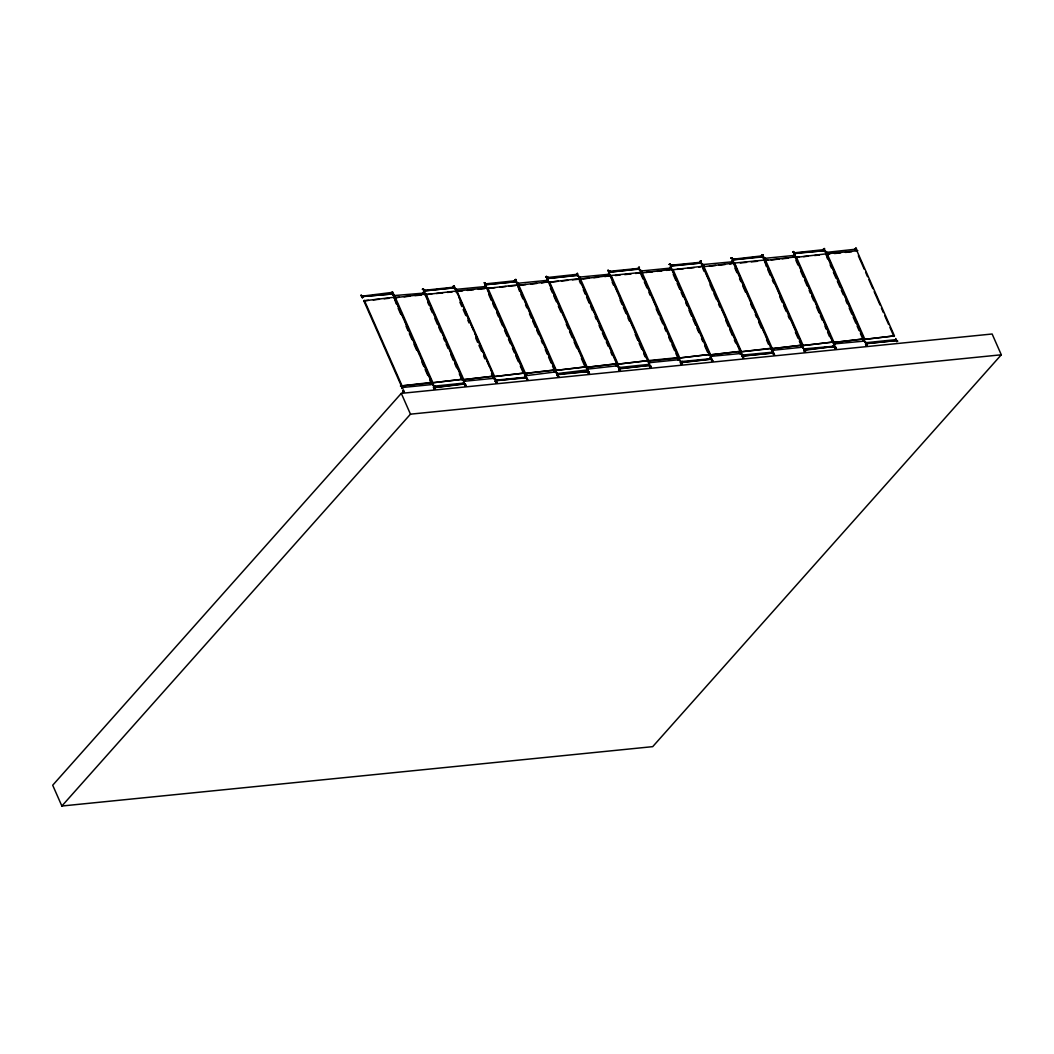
<?xml version="1.0" encoding="UTF-8"?>
<svg xmlns="http://www.w3.org/2000/svg" width="1054" height="1054" viewBox="0 0 1054 1054"><rect width="100%" height="100%" fill="white"/><g stroke="black" fill="none" stroke-linecap="round" stroke-linejoin="round"><path stroke-width="1.5" d="M362.22 296.517L392.035 294L362.168 296.596M362.839 296.609L362.602 297.715L362.787 296.332M394.842 296.293L394.433 295.555L424.143 293.078M423.102 293.513L423.431 292.525L423.352 293.565M423.879 290.377L453.787 287.162M431.389 383.946L431.929 384.473M463.47 383.379L463.167 384.012M463.786 381.008L463.813 380.586M464.023 383.643L463.958 383.3M464.392 381.008L464.116 380.296M515.564 280.983L515.327 281.761L485.934 284.712L486.197 284.079M493.035 378.386L493.101 377.675L493.483 378.346L464.089 381.298L464.155 380.547M493.759 377.925L493.562 377.306M495.775 380.165L525.722 377.266M496.342 380.718L496.355 380.151M517.857 284.053L517.672 283.328M525.432 375.105L525.59 374.078M525.735 377.437L495.723 380.81L496.566 381.377L495.604 382.062M547.224 280.957C545.682 279.929 547.487 281.655 547.013 280.43M548.462 277.531L548.396 278.506L547.961 277.861M555.445 371.43L554.615 372.128L555.089 370.824M557.158 375.25L557.54 373.709M558.067 374.302L557.764 373.538L587.065 369.98L586.722 371.179M587.197 368.083L587.434 369.387M609.607 271.616L608.988 272.314L609.107 271.497M609.291 274.593L609.265 274.409M617.183 365.593L616.761 364.737M649.132 364.644L648.921 365.488L619.568 368.439L619.278 367.464M619.857 368.017L619.607 369.387M638.421 268.823L609.436 272.301L609.897 271.023L609.568 272.024M638.974 268.849L638.961 268.678M641.043 271.313L641.03 271.339M641.82 271.932L641.912 270.562L641.702 271.273M648.553 364.961L648.329 365.672L648.605 364.776M678.802 359.006L678.618 359.743L649.264 362.695L649.106 361.706M670.436 268.309L669.962 267.808L670.173 269.086L670.621 267.189L671.029 268.19M671.332 265.661L671.833 265.186M677.709 359.111L678.117 358.558L678.025 359.822M681.503 361.667L680.726 363.459M700.66 262.868L699.882 263.131L700.146 262.235M702.807 264.989L703.334 265.318M710.436 358.913C709.408 358.492 710.923 359.282 710.198 357.82M711.002 355.738L711.687 356.489L711.186 355.87M732.741 260.944C731.568 260.905 732.609 262.986 731.858 262.617M732.635 262.617L732.688 262.011M733.597 258.928L733.215 259.995L732.965 258.955M740.501 353.314L740.013 352.616M740 352.958L739.724 353.736L739.355 352.892M743.333 356.832C742.806 358.953 743.057 353.235 742.951 355.949L772.424 353.064L771.844 351.904L771.462 352.958M761.66 255.885L762.174 256.952L732.767 259.903M762.398 256.451L732.807 259.811L732.859 260.509L732.938 259.745M764.493 259.468L764.743 258.349L794.229 255.424L793.596 256.675L793.425 255.49M764.321 259.35L764.493 258.573M765.046 259.113L764.888 258.493M771.963 352.418L771.515 352.906M772.358 349.585C773.083 349.941 773.728 348.782 772.687 350.297L802.094 347.24M794.149 253.171L823.885 250.76L824.083 250.075M794.716 253.579L794.742 252.855L794.189 253.724M802.081 347.346L801.541 346.16L801.132 346.713M802.16 347.293L802.318 346.845M804.255 350.336L834.333 346.318M834.584 343.973L834.676 343.525M863.371 340.468L863.793 341.14L834.267 343.894M863.424 340.613C862.87 338.808 862.449 342.168 863.806 341.035M863.977 340.692L864.003 340.429M867.139 342.721C865.505 342.827 866.849 345.264 866.164 342.616M895.386 340.152L895.979 339.994M463.496 382.826L464.445 381.891M485.446 287.136L485.486 285.792L485.038 287.689M515.446 280.878C514.8 279.389 515.59 281.497 514.352 281.102M524.668 377.701L525.353 377.833L525.142 375.988M547.197 279.6L547.803 278.467L577.263 275.173M577.289 273.79C575.695 274.527 578.475 273.157 576.946 273.526M588.158 372.075L588.764 371.614L587.526 371.983M648.935 363.893L649.356 362.734L649.514 363.498M681.253 363.222L681.371 362.273L710.699 359.177L680.331 362.787L681.187 362.22M703.466 265.951L703.295 265.41M740.145 352.471L739.421 352.919M772.213 353.05L742.991 356.041C741.344 357.108 743.268 355.725 743.254 356.805M772.2 351.377C772.134 353.235 771.976 349.77 772.938 351.087M772.674 353.406L773.807 353.103M855.927 249.311L855.466 248.823M866.362 343.564C865.176 344.25 866.955 345.159 866.48 343.525L895.795 340.587L865.966 343.723M895.729 339.217L895.663 339.362M362.708 297.294C362.444 299.349 360.626 294.883 361.377 295.028M394.473 297.768C392.378 286.886 390.797 295.146 392.589 292.156M393.788 297.557L394.657 296.688M394.842 297.083L395.382 296.187M423.484 292.301L424.327 291.444M424.433 291.141L424.525 291.708M430.888 384.42L431.626 382.839L430.941 384.367M433.655 387.938L434.656 386.647L433.497 387.595L463.997 383.761M454.116 285.779C453.576 286.319 453.299 285.239 453.483 287.623M453.246 286.135L453.233 286.635M455.908 291.075L456.632 290.746L456.145 289.363L485.446 286.53M464.129 384.262L464.946 384.407M464.63 384.499L465.341 384.143M485.275 285.608L486.316 285.502L486.065 284.58L515.327 281.761L514.418 281.128M486.263 284.883L485.538 284.672M493.391 376.805L494.234 376.094L493.338 376.647M518.081 284.224L518.041 283.289L518.239 284.013M524.628 377.767L525.09 376.515M555.339 371.957L525.893 375.698L525.314 374.71L526.565 374.183M547.118 279.89L547.632 279.573M557.922 374.526C557.79 376.028 558.001 373.972 557.052 374.987M576.736 274.303L577.315 273.842M586.92 370.362L587.197 369.559M609.344 273.381L608.672 273.829L609.449 272.907M616.867 364.592L617.183 364.223M641.201 271.748L641.649 272.38L611.149 275.463L648.697 360.56L648.197 361.127L677.92 358.136L678.42 357.583L640.885 272.472L635.694 273.5M649.686 365.896L650.107 365.382M670.397 267.36L671.174 266.636M670.555 267.321L671.596 264.923M671.398 266.491L670.331 267.005M681.227 362.457L680.383 362.602M700.185 261.273L701.213 260.905L700.172 261.669M710.857 358.663L710.528 357.965M710.291 357.793L711.384 357.042L710.594 357.122M711.068 356.542L711.384 356.476M711.081 359.651L712.201 359.269L711.055 359.361M702.939 264.567L732.57 261.774L732.332 260.997M740.237 352.01L741.081 351.298L740.158 351.917M743.333 356.331L742.701 357.135M761.871 255.621L762.925 254.712L761.726 255.068M772.674 350.205L772.727 350.903L773.412 349.375M793.886 255.173L794.874 254.488M794.782 254.501L794.571 253.816L793.978 254.923M794.149 254.33L794.874 254.001M801.738 346.015L802.12 346.423M823.003 250.628L824.636 248.507L823.437 248.863M826.81 254.04C826.652 251.998 823.727 256.662 829.775 254.001M833.754 345.554L834.742 344.394M833.912 345.383L834.742 344.882M834.478 346.95L835.598 346.937M855.545 248.401L855.848 249.192L826.665 252.354M864.425 339.138L863.766 340.165L863.727 339.006M402.272 386.41L402.641 388.03L402.035 386.897M432.219 382.233C437.015 394.301 433.866 384.407 434.156 388.096M496.408 381.601L495.182 381.337L496.329 381.008M525.92 377.964L527.053 377.938M639.435 267.36L637.92 269.178M703.005 265.529L703.281 265.832M732.754 260.206L732.043 260.812M824.03 249.917L823.556 249.126L823.055 250.575M391.587 293.513C390.533 293.934 391.93 293.157 391.785 294.04M484.761 287.373L484.827 286.411L485.222 287.149M485.67 283.948L485.762 284.501M496.368 380.454L525.498 377.899L524.997 376.818M547.026 280.654L547.5 281.22M579.74 277.294L579.766 277.94M587.486 371.337L587.407 370.942M678.842 359.361L677.788 359.559M710.251 358.755L681.49 361.548M772.569 352.695L772.516 352.286M823.503 250.009L823.635 250.615M833.727 346.239L804.584 348.834M834.333 346.529L804.689 349.744C804.215 351.641 804.386 350.139 804.531 350.85M834.61 343.709L834.9 342.813L835.269 343.644M855.4 249.218L855.308 250.483L855.137 249.297M361.338 295.542L360.731 295.357M422.773 288.967L423.51 288.809L422.311 289.178M434.38 388.109L434.064 387.767M464.959 385.013L465.71 384.486L464.985 383.985M464.603 385.053L465.433 384.815M484.287 282.88L485.156 282.854M496.5 381.627L495.657 381.996M514.879 279.877L516.078 279.508L515.235 279.718M515.024 279.969L515.92 279.547M526.855 378.333L526.433 378.557M546.459 276.938L545.669 277.018L546.499 276.425M557.447 375.343C557.447 375.593 557.75 376.199 557.382 374.407M588 372.51L589.015 372.194M607.947 270.72L608.342 270.14M639.027 267.532C637.393 265.595 641.214 272.327 640.727 272.736M650.766 366.133L649.844 366.146M650.568 366.212L650.094 366.41M669.422 264.29L670.357 264.014L669.158 264.37M669.29 264.462L670.199 264.264M711.49 360.112C712.109 359.401 711.885 360.784 711.753 359.757M732.003 258.059L730.87 258.164L731.739 258.177M731.911 257.848L730.923 258.322L731.924 257.993M742.517 356.819L743.32 356.265M762.187 254.857L762.793 254.857M773.952 353.485L773.135 354.025L774.044 353.498M770.737 348.558L773.926 353.815M793.557 251.906L792.634 252.13L793.478 251.537M804.281 350.587L804.65 350.798M835.598 347.636L834.702 347.886L835.743 347.57M866.138 344.698L866.704 344.263M638.237 268.283L639.172 267.163M670.476 268.085L641.596 270.944M772.885 349.954L773.557 349.849M833.714 346.015L833.806 346.911M402.878 390.744L403.629 390.217L403.023 390.678M403.629 390.336L402.733 390.652M434.024 387.74L463.918 384.038M587.908 372.075L588.764 371.733M618.988 369.019L619.726 368.241L618.619 368.992L649.053 365.33M619.12 368.94L619.199 367.978M742.332 356.595L742.846 355.778M424.578 294.698L425.539 294.026M401.508 385.659L400.401 386.014L401.6 385.645M455.381 288.612L454.735 288.427M456.54 291.247L456.237 290.456M456.698 290.996L455.736 291.668M432.061 382.826L431.415 382.655M432.772 385.566L433.537 385.197M486.355 288.256L487.554 287.887L487.053 288.388M516.052 282.512L517.25 282.156L516.328 282.775M517.145 285.397L518.265 284.699M495.103 378.676L494.128 379.348L495.327 378.992M495.261 381.205L496.21 380.731L495.406 381.39M546.552 276.82L545.774 276.965L546.802 276.477M547.948 279.31L547.632 278.44M549.2 281.945L548.475 281.774M524.932 373.261L523.917 373.564L554.997 369.98L517.461 284.87L487.238 288.427M525.459 375.725C527.751 376.541 522.955 374.012 524.787 372.932M554.839 370.244L555.945 369.901L555.181 370.02M555.998 372.892L557.105 372.536L556.341 372.655M609.634 272.459L608.83 273.684M588.435 372.181L587.868 372.694L588.659 372.602L586.05 366.832M640.503 270.008L639.87 269.824M641.675 272.643L641.478 271.734M641.833 272.393L640.661 272.946M618.632 368.874L619.528 368.847M672.531 269.547L671.767 269.903M647.551 361.272L648.513 360.6L647.604 361.219M650.621 366.081L650.041 365.962M700.567 261.445L701.108 260.957L700.33 261.102M701.187 263.908L702.214 263.803M702.438 266.543L703.545 266.188L702.346 266.543M679.422 360.494L680.462 360.389M733.479 263.711L734.098 263.026M734.243 263.342L733.624 263.21M742.082 354.197L740.975 354.539L742.174 354.184M742.135 356.542L742.951 356.199M793.003 252.183L793.781 251.603L792.832 251.84M771.778 348.452L740.764 351.825L770.988 348.281L733.452 263.171L703.216 266.715M771.989 351.193L772.635 351.364M823.846 248.691L823.846 249.297M825.638 251.405L825.005 251.221M801.527 345.699L802.489 345.027M803.464 348.228L802.753 348.097M804.386 349.888L803.846 350.35L804.729 349.085M856.494 248.296L855.387 248.652L856.164 248.533M833.609 345.001L833.674 345.607M835.848 347.425L835.335 347.78M864.557 341.891L865.597 341.786M896.019 338.927L895.729 338.518M896.493 341.43L897.679 341.074L896.77 341.694M495.867 380.481L495.485 381.39L496.065 380.929M362.497 296.108L391.759 292.459M453.299 287.031L453.022 288.15L453.115 286.886M486.75 283.737L486.381 284.791L486.711 283.789M496.394 380.613L496.645 379.559L496.263 380.613M526.618 374.13L526.513 375M608.738 274.172L609.186 274.936M587.091 371.351L586.406 370.6L586.327 371.561M587.645 368.162C588.922 367.253 587.671 370.073 587.579 367.833M794.189 252.841L823.78 249.653L823.635 248.849M834.636 343.867L834.887 342.919M863.529 340.205L863.305 341.18M362.589 296.358L363.287 296.2M394.67 295.924L395.448 296.214M453.813 287.834L424.261 290.917C424.367 289.073 425.645 291.365 424.288 290.153M403.287 387.055L402.457 386.436M457.093 289.982L456.474 289.257M434.472 386.278L435.17 386.12M434.841 387.121L435.223 386.067M462.89 383.458L463.852 383.129M464.221 380.573L464.63 380.02L464.801 381.205M514.444 281.629L514.826 280.575M518.252 283.539L518.871 283.803M492.574 377.714L493.351 378.004L492.653 378.162M576.709 275.555L576.538 274.369L547.632 277.505M579.911 277.36C580.122 278.124 580.359 278.243 578.923 278.954M554.931 371.337L554.312 372.022L554.997 371.785M555.036 372.009L555.405 371.469M558.027 373.841L558.725 374.196M608.158 274.462C609.107 272.696 608.79 276.912 608.092 274.448M557.948 374.618L587.341 371.64L586.38 371.509M637.868 269.231L639.001 267.584M616.709 365.58L615.931 365.29L616.682 365.079M619.976 368.518L620.358 367.464M648.882 362.181L649.765 361.417L650.134 362.247M699.685 262.156L699.856 263.342L700.264 262.183M703.216 264.91L703.914 264.673L703.295 265.358M678.486 359.401L678.354 358.729L678.368 359.598M761.265 256.32L761.95 256.082L761.344 256.768M765.02 259.324L765.336 258.164L764.861 259.35M743.083 355.303L743.861 355.593M743.795 355.567L743.399 356.12L743.175 355.132M794.624 252.973L795.401 253.263M801.91 346.344L801.554 346.845M801.91 347.003L801.066 346.687M805.506 349.361L804.742 349.836M867.086 343.538L867.192 342.655M867.284 343.196L866.823 343.617M894.793 340.034L895.571 340.323M743.215 355.857L742.609 355.527M833.227 346.7L833.556 345.699L833.174 346.753M423.708 293.486L423.958 293.605M492.995 377.846L493.601 378.307M579.357 277.755L579.173 277.663M557.474 374.13L587.091 371.575M638.908 269.271L638.21 269.113M616.287 365.87L587.526 369.124M616.537 365.909L616.853 364.842M855.637 249.996L856.177 249.719M895.162 340.495L895.847 339.651L866.217 342.669M402.707 387.727C400.059 389.058 403.972 388.28 402.035 388.122M579.726 278.48L579.16 279.27M671.885 265.134L671.398 266.333M648.763 363.854L649.224 363.103M764.861 259.877L764.282 260.667M865.637 344.539L866.731 343.96L865.466 344.065M434.129 387.095L433.589 387.556L434.656 387.477M453.76 287.123L453.339 286.701M638.553 268.388L638.79 267.663M711.094 356.331L740.277 353.551M680.673 363.156L681.437 362.787M712.135 359.414L711.16 359.572M423.682 292.801L423.326 293.882M431.178 384.631L402.417 387.503L403.155 386.581M638.895 269.165L608.935 272.077M619.317 367.53L648.829 364.381M649.383 362.536L650.068 362.233L648.46 362.22M681.398 362.075L682.07 361.258M740.079 352.642L740.198 353.209M484.998 282.907L484.59 283.104M403.063 390.955L403.682 391.06M618.988 369.322L619.515 369.506M363.814 300.825L394.038 297.268L431.573 382.378L431.073 382.945L401.35 385.935L363.814 300.825L368.505 300.35M394.038 297.268L396.172 303.802M462.429 379.282L432.206 382.826L462.429 379.282L424.894 294.171L394.67 297.729L399.361 297.254M455.249 291.629L455.75 291.075L425.526 294.619L431.784 293.987M490.624 369.163L493.918 376.634L524.141 373.076L486.605 287.966L456.883 290.957L457.699 294.514M401.35 385.935L431.573 382.378M401.297 393.366L52.7 785.23L61.87 806.02L652.703 746.654L1001.3 354.79L992.13 333.999L401.297 393.366L410.467 414.169L61.87 806.02M517.461 284.87L519.596 291.405M518.094 285.318L548.317 281.774L585.853 366.884L555.629 370.428L585.853 366.884M548.317 281.774L541.558 282.959M584.509 362.853L586.485 367.332L616.709 363.775L579.173 278.664L548.95 282.222L558.33 281.273M463.062 379.73L493.285 376.186L463.062 379.73L461.085 375.25M579.805 279.126L610.029 275.568L647.564 360.679L617.341 364.223L647.564 360.679M493.918 376.634L524.141 373.076M610.029 275.568L604.838 276.609M524.773 373.524L554.997 369.98M641.517 272.92L671.741 269.376L709.276 354.473L679.053 358.031L709.276 354.473M670.687 268.889L669.936 268.717M671.741 269.376L666.55 270.404M672.36 269.824L702.596 266.267L740.132 351.377L709.909 354.921L707.932 350.442M586.485 367.332L616.709 363.775M702.596 266.267L698.96 267.149M733.452 263.171L729.816 264.04M801.844 345.172L771.607 348.729L801.844 345.172L764.308 260.075L734.572 263.052L737.365 271.089M764.308 260.075L766.442 266.596M832.7 342.076L802.463 345.62L832.7 342.076L795.164 256.965L764.927 260.522L768.063 260.206M793.873 256.162L794.176 256.412M831.342 338.044L833.319 342.524L863.555 338.98L826.02 253.869L795.783 257.413L798.919 257.097M709.909 354.921L740.132 351.377M823.345 250.733L794.624 253.579M826.02 253.869L827.495 258.902M894.411 335.87L864.175 339.428L894.411 335.87L856.876 250.773L827.14 253.75L827.957 257.308M833.319 342.524L864.201 338.821M515.274 280.746L486.092 283.816M463.773 383.089L434.525 386.12M576.999 275.463L547.685 278.506L548.185 277.228L548.093 278.48M579.489 277.11L609.265 274.251M700.581 262.275L671.227 265.213M453.101 287.979L453.26 287.149L452.785 287.782M670.95 266.122L700.488 263.065L670.911 265.687M680.7 363.05L681.582 362.457M392.628 294.909L393.524 294.488M393.748 294.804L392.852 295.225M422.549 289.494L422.997 288.888M423.484 291.813L424.512 291.088M455.46 288.598L454.564 289.033M485.196 285.608L486.289 285.133M577.763 276.306L578.659 275.885M431.323 382.655L432.522 382.299L432.035 382.8M639.897 269.864L639.396 270.351L640.595 269.995M494.906 379.229L495.406 378.742L494.629 378.86M734.322 263.342L731.371 257.901M587.895 369.69L586.999 370.112M763.781 257.281L763.175 257.966M764.058 260.351L764.809 259.666M617.354 363.63L616.748 364.315M617.631 366.7L618.817 366.344L618.329 366.832M795.138 257.571L796.113 256.886L795.19 257.505M824.597 251.511L825.704 251.195L824.834 251.827M826.889 254.04L823.938 248.599M709.922 354.328L708.96 355L709.869 354.381M771.857 348.439L770.975 348.874M832.673 342.669L833.292 341.983M833.174 342.524L833.648 341.997L832.726 342.616M835.005 347.952L835.901 347.53M897.521 341.338L896.467 340.06L894.965 340.205M484.287 282.841L484.959 282.683M700.831 261.313L700.581 261.405M669.659 264.106L670.067 264.067M792.898 251.801L793.254 252.051M496.131 381.825L454.063 285.647M773.438 353.643L773.794 354.012M866.388 344.618L864.451 340.521L862.949 340.666M526.855 378.794L526.209 377.266L524.708 377.411M711.977 360.152L709.474 354.434M835.4 347.78L833.595 343.617L835.097 343.472M517.975 283.249L547.408 280.338M762.068 255.858L733.017 259.218M742.938 355.027L772.463 352.194M423.207 288.743L425.487 294.079M763.32 257.466L764.084 257.347L763.122 258.019M793.517 251.682L795.586 257.453M857.521 250.615L856.546 251.3L857.719 250.733M432.917 385.053L433.589 384.987M462.416 379.875L463.378 379.203L462.469 379.822M464.748 385.158L463.286 379.242M585.84 367.477L586.801 366.792L585.892 367.411M649.883 366.555L647.762 360.639M609.805 272.288L610.121 271.392M641.649 270.746L642.215 271.379M699.948 262.077L699.579 263.026M703.532 265.621L703.624 264.475M826.955 253.329L827.285 252.328M554.681 371.074L554.364 371.97M616.392 364.868L616.076 365.764M710.132 358.215L709.803 359.098M433.497 387.477L434.406 387.213M650.476 365.54L649.58 365.646M803.754 350.271L804.689 350.402M577.434 273.302L579.608 279.165M424.301 290.904L453.576 287.874M555.379 371.403L555.155 370.692M361.746 296.635L363.248 296.49M391.113 293.684L392.602 293.539M423.458 290.43L424.96 290.285M452.812 287.492L454.314 287.334M485.169 284.237L486.671 284.079M514.523 281.286L516.025 281.128M546.881 278.032L548.383 277.887M608.593 271.827L610.095 271.682M637.947 268.889L639.449 268.73M671.806 265.476L670.304 265.634L671.477 268.269L669.975 268.427M699.658 262.683L701.16 262.538M761.37 256.478L762.872 256.333M793.728 253.237L795.23 253.079M823.082 250.285L824.584 250.127M423.128 293.223L424.63 293.078M484.84 287.031L486.342 286.872M518.7 283.618L517.198 283.776L515.327 279.547M546.552 280.825L548.054 280.68M578.909 277.571L580.411 277.426M608.263 274.62L609.765 274.475M640.621 271.379L642.11 271.221M702.32 265.173L703.822 265.028M731.687 262.222L733.176 262.077M764.031 258.968L765.533 258.823M793.385 256.017L794.887 255.872M855.097 249.824L856.599 249.666M373.195 299.876L379.466 299.257M384.157 298.783L388.847 298.308M404.051 296.78L410.309 296.148M415.012 295.673L421.271 295.054M436.475 293.526L442.733 292.893M447.436 292.419L452.126 291.945M457.95 291.365L462.64 290.891M467.33 290.417L473.589 289.797M478.279 289.323L484.55 288.691M488.792 288.269L495.064 287.637M499.754 287.162L506.012 286.53M509.135 286.214L515.393 285.594M519.648 285.16L525.92 284.54M530.61 284.066L536.868 283.434M561.466 280.957L567.724 280.338M572.414 279.863L578.672 279.231M582.928 278.809L589.186 278.177M593.876 277.703L598.58 277.228M615.352 275.542L620.042 275.081M624.732 274.607L631.003 273.974M646.207 272.446L652.466 271.813M657.156 271.352L661.846 270.878M677.063 269.35L683.321 268.717M688.012 268.243L694.27 267.611M709.487 266.082L715.745 265.463M718.868 265.147L725.126 264.514M740.33 262.986L746.601 262.354M751.291 261.893L757.549 261.26M771.185 259.89L779.011 259.1M782.147 258.783L788.405 258.164M803.609 256.636L808.299 256.162M814.571 255.529L819.261 255.055M834.465 253.527L840.723 252.907M845.413 252.433L851.685 251.801M648.697 360.56L678.42 357.583M401.614 387.029L403.115 386.871M430.967 384.078L432.469 383.919M463.325 380.823L464.827 380.678M492.679 377.872L494.181 377.727M525.037 374.618L526.539 374.473M554.391 371.68L555.893 371.522M586.749 368.426L588.251 368.268M616.103 365.474L617.604 365.316M677.814 359.269L679.316 359.124L681.187 363.353M739.526 353.077L741.028 352.919M771.884 349.823L773.386 349.664M801.238 346.871L802.74 346.713L804.597 350.942M462.996 383.616L464.498 383.472M495.354 380.362L496.856 380.217M557.065 374.17L558.567 374.012M586.419 371.219L587.921 371.061M618.777 367.965L620.266 367.806M648.131 365.013L649.633 364.868M709.843 358.808L711.331 358.663M742.187 355.567L743.689 355.409M771.541 352.616L773.043 352.458M803.899 349.361L805.401 349.203M833.253 346.41L834.755 346.265M865.611 343.156L867.113 343.011M410.467 414.169L1001.3 354.79M762.661 254.778L764.73 260.562M618.83 368.992L619.488 368.531M765.151 260.035L764.334 260.601M609.41 271.326L638.869 268.362M711.753 355.527L711.16 355.593M558.027 374.354L558.594 373.722M391.403 293.078L391.706 293.789M464.537 381.271L464.906 380.323M402.826 387.477L402.602 386.594M855.901 248.085L857.297 251.26M858.351 255.806L864.28 269.244M865.597 272.235L867.574 276.715M868.891 279.692L872.831 288.651M874.148 291.642L880.077 305.08M881.394 308.071L883.371 312.551M884.688 315.528L888.641 324.487M889.958 327.478L893.911 336.437M827.14 253.75L864.675 338.861M829.274 260.285L835.203 273.724M836.52 276.715L839.155 282.683M840.473 285.674L843.767 293.131M845.084 296.121L851.013 309.56M852.33 312.551L854.965 318.519M856.283 321.51L859.563 328.967M860.881 331.957L862.857 336.437M830.13 264.883L831.448 267.861M833.424 272.34L836.059 278.322M837.377 281.299L840.012 287.281M841.316 290.258L843.292 294.738M845.927 300.719L847.245 303.697M849.221 308.176L851.856 314.158M853.173 317.135L855.808 323.117M857.126 326.094L859.102 330.574M860.42 333.565L863.055 339.533M796.284 256.86L833.819 341.957M796.442 258.915L798.418 263.395M799.736 266.372L802.371 272.354M803.688 275.331L806.323 281.299M808.299 285.779L810.934 291.76M812.252 294.738L814.228 299.217M815.546 302.208L818.181 308.176M819.498 311.167L822.133 317.135M824.109 321.615L830.025 335.053M795.981 260.509L797.957 264.989M800.592 270.97L803.227 276.938M804.545 279.929L807.18 285.897M809.156 290.377L810.473 293.368M811.778 296.345L813.754 300.825M816.389 306.806L819.024 312.774M820.341 315.765L822.318 320.245M824.953 326.213L826.27 329.204M827.588 332.181L829.564 336.661M765.428 259.956L802.964 345.066M766.904 265.002L769.539 270.97M770.856 273.961L774.15 281.418M775.467 284.409L781.396 297.847M782.714 300.825L785.349 306.806M786.666 309.784L789.96 317.254M791.277 320.245L797.206 333.683M798.524 336.661L801.145 342.642M767.76 269.587L770.395 275.555M772.371 280.035L773.689 283.025M779.617 296.464L782.239 302.432M783.557 305.423L786.192 311.391M788.168 315.871L789.486 318.861M795.414 332.3L798.049 338.268M799.367 341.259L801.343 345.738M734.572 263.052L772.108 348.163M738.683 274.066L741.318 280.048M742.635 283.025L744.611 287.505M745.929 290.496L748.564 296.464M749.881 299.455L753.175 306.912M754.493 309.902L757.128 315.871M758.445 318.861L760.421 323.341M761.739 326.332L764.374 332.3M765.691 335.291L768.985 342.748M734.928 268.203L736.904 272.683M739.539 278.664L740.857 281.642M742.833 286.121L745.468 292.103M750.738 304.039L752.701 308.519M755.336 314.5L756.653 317.478M758.63 321.957L761.265 327.939M766.535 339.875L768.511 344.355M703.716 266.161L741.252 351.259M700.462 260.944L704.533 269.705M705.851 272.696L711.779 286.121M713.097 289.112L715.732 295.08M717.049 298.071L720.343 305.541M721.661 308.519L727.589 321.957M728.907 324.948L731.542 330.916M732.859 333.907L736.153 341.377M737.471 344.355L740.106 350.336M740.33 351.338L742.886 357.148M702.754 268.322L704.072 271.313M710.001 284.751L712.636 290.72M713.953 293.71L716.588 299.679M718.564 304.158L719.882 307.149M725.798 320.587L728.433 326.556M729.75 329.546L732.385 335.515M734.361 339.994L735.679 342.985M672.86 269.257L710.396 354.368M673.019 271.313L674.995 275.792M676.312 278.783L678.947 284.751M680.265 287.729L683.559 295.199M684.876 298.19L687.511 304.158M688.829 307.149L690.805 311.628M692.122 314.606L694.757 320.587M696.075 323.565L699.369 331.035M700.686 334.026L703.321 339.994M704.639 342.985L706.615 347.464M673.216 274.409L675.851 280.377M677.169 283.368L679.804 289.336M681.121 292.327L683.097 296.806M685.732 302.775L687.05 305.765M689.026 310.245L691.661 316.213M692.979 319.204L695.6 325.172M696.918 328.163L698.894 332.642M701.529 338.611L702.847 341.601M704.823 346.081L707.458 352.049M642.005 272.354L679.553 357.464M643.48 277.4L646.115 283.368M648.091 287.847L650.726 293.816M652.044 296.806L657.973 310.245M659.29 313.236L661.925 319.204M663.901 323.683L666.536 329.652M667.854 332.642L673.783 346.081M675.1 349.072L677.735 355.04M640.384 273.026L643.019 279.007M644.337 281.985L646.972 287.966M648.948 292.445L650.265 295.423M656.194 308.862L658.829 314.843M660.147 317.821L662.782 323.802M664.745 328.281L666.062 331.259M668.697 337.24L670.673 341.72M671.991 344.698L674.626 350.679M675.943 353.657L677.92 358.136M610.661 276.016L613.942 283.486M615.259 286.477L617.894 292.445M619.212 295.423L621.188 299.903M622.506 302.893L625.141 308.862M626.458 311.852L629.752 319.322M631.069 322.3L633.704 328.281M635.022 331.259L636.998 335.739M638.316 338.729L640.951 344.698M642.268 347.688L645.562 355.158M607.894 270.246L610.464 276.056M612.163 282.103L613.481 285.094M620.068 300.021L622.044 304.501M623.362 307.491L625.997 313.46M627.973 317.939L629.291 320.93M635.206 334.368L637.841 340.337M639.159 343.327L641.794 349.296M643.77 353.775L645.088 356.766M580.306 278.559L617.842 363.67M582.44 285.094L585.062 291.062M586.38 294.053L588.356 298.532M589.673 301.51L592.967 308.98M594.285 311.971L596.92 317.939M598.237 320.93L604.166 334.368M605.483 337.346L608.777 344.816M610.095 347.807L612.73 353.775M614.047 356.766L616.682 362.734M616.906 363.735L619.475 369.546M579.331 280.72L580.649 283.71M583.284 289.679L585.26 294.158M586.577 297.149L589.212 303.117M590.53 306.108L592.506 310.587M595.141 316.556L596.459 319.546M599.094 325.515L601.07 329.994M602.387 332.985L605.022 338.953M606.327 341.944L608.303 346.423M610.938 352.392L612.255 355.382M549.45 281.655L586.986 366.766M549.608 283.71L555.524 297.149M557.5 301.628L560.135 307.597M561.453 310.587L564.088 316.556M565.405 319.546L567.381 324.026M568.699 327.017L571.334 332.985M573.31 337.464L575.945 343.433M577.263 346.423L579.898 352.392M581.215 355.382L583.191 359.862M546.183 276.451L548.752 282.261M550.452 288.309L552.428 292.788M553.745 295.766L556.38 301.747M558.356 306.227L560.991 312.195M566.261 324.145L568.238 328.624M569.555 331.602L572.19 337.583M574.166 342.063L576.788 348.031M581.4 358.479L585.352 367.438M518.594 284.764L556.13 369.862M520.07 289.797L523.364 297.268M524.681 300.245L527.303 306.227M528.621 309.204L531.256 315.186M532.573 318.163L534.549 322.643M535.867 325.633L539.161 333.104M540.478 336.081L543.113 342.063M544.431 345.04L550.359 358.479M551.677 361.469L554.971 368.94M555.194 369.941L557.764 375.751M520.913 294.395L522.889 298.875M525.524 304.843L526.842 307.834M529.477 313.802L531.453 318.282M532.771 321.272L535.406 327.241M536.723 330.231L538.699 334.711M541.334 340.679L542.652 343.67M545.287 349.638L547.25 354.118M548.567 357.108L551.202 363.077M552.52 366.054L554.496 370.534M487.738 287.861L525.274 372.971M487.897 289.916L490.532 295.884M491.849 298.875L494.484 304.843M495.802 307.834L501.717 321.272M503.693 325.752L506.328 331.72M507.646 334.711L510.281 340.679M511.598 343.67L513.575 348.149M514.892 351.127L517.527 357.108M519.503 361.588L522.138 367.556M484.471 282.656L487.04 288.467M488.74 294.501L491.375 300.482M492.692 303.46L494.669 307.939M496.645 312.419L498.621 316.898M499.939 319.889L502.574 325.857M504.55 330.337L507.185 336.318M508.502 339.296L510.479 343.775M512.455 348.255L514.431 352.734M515.749 355.725L518.37 361.693M520.347 366.173L522.982 372.141M456.883 290.957L494.418 376.067M459.017 297.491L461.652 303.46M463.628 307.939L464.946 310.93M466.263 313.921L469.544 321.378M470.861 324.368L473.496 330.337M474.814 333.327L477.449 339.296M479.425 343.775L480.743 346.766M482.06 349.757L485.354 357.214M486.671 360.204L489.306 366.173M459.86 302.09L461.836 306.569M463.154 309.547L465.789 315.528M467.765 320.008L469.083 322.985M475.67 337.926L477.646 342.405M478.964 345.383L481.599 351.364M483.575 355.844L484.893 358.821M491.467 373.748L492.785 376.739M426.027 294.066L463.562 379.163M426.185 296.121L432.772 311.049M434.09 314.026L436.725 320.008M438.029 322.985L440.664 328.967M441.982 331.944L448.569 346.885M449.887 349.862L452.522 355.844M453.839 358.821L456.474 364.803M457.792 367.78L459.768 372.26M427.687 302.195L429.004 305.186M430.322 308.176L432.298 312.656M434.933 318.624L437.568 324.592M438.886 327.583L440.862 332.063M443.497 338.031L444.814 341.022M446.132 344.012L448.108 348.492M450.743 354.46L453.378 360.428M454.696 363.419L456.672 367.899M459.307 373.867L461.929 379.835M395.171 297.162L432.707 382.273M397.305 303.697L399.94 309.665M401.258 312.656L403.893 318.624M405.21 321.615L407.845 327.583M409.808 332.063L411.126 335.053M413.102 339.533L415.737 345.501M417.055 348.492L419.69 354.46M421.007 357.451L426.936 370.889M428.912 375.369L431.547 381.337M398.148 308.282L400.783 314.263M406.053 326.2L408.03 330.679M409.347 333.67L411.982 339.638M413.958 344.118L416.593 350.099M421.863 362.036L423.84 366.515M425.157 369.506L427.792 375.474M429.768 379.954L431.073 382.945M364.315 300.258L401.851 385.369M400.915 385.435L402.312 388.61M403.418 392.338L404.42 392.035L403.471 392.259M434.274 389.242L435.276 388.939L434.327 389.163M465.13 386.133L466.131 385.83L465.13 386.133M495.986 383.037L496.987 382.734L495.986 383.037M526.842 379.941L527.843 379.638L526.895 379.862M557.698 376.831L558.686 376.476L557.698 376.831M588.554 373.735L589.555 373.432L588.593 373.669M619.396 370.639L620.398 370.283L619.396 370.639M650.252 367.53L651.253 367.174L650.252 367.53M681.108 364.434L682.109 364.078L681.108 364.434M711.964 361.338L712.978 361.035L712.017 361.258M742.82 358.228L743.834 357.938L742.872 358.162M773.676 355.132L774.69 354.829L773.728 355.066M804.531 352.036L805.519 351.68L804.531 352.036M835.387 348.927L836.402 348.637L835.387 348.927M866.243 345.831L867.231 345.475L866.243 345.831M403.274 391.785L404.09 391.548L403.313 391.732M434.129 388.689L434.946 388.439L434.169 388.623M464.985 385.593L465.802 385.342L464.985 385.593M495.841 382.483L496.658 382.246L495.947 382.365M526.697 379.387L527.501 379.097L526.697 379.387M557.553 376.291L558.356 376.001L557.553 376.291M588.409 373.182L589.226 372.945L588.448 373.129M619.265 370.086L620.081 369.835L619.304 370.02M650.12 366.99L650.937 366.739L650.226 366.858M680.976 363.88L681.78 363.59L680.976 363.88M711.832 360.784L712.636 360.494L711.832 360.784M742.688 357.688L743.505 357.438L742.727 357.622M773.544 354.579L774.361 354.342L773.583 354.526M804.4 351.483L805.203 351.193L804.4 351.483M835.255 348.387L836.072 348.136L835.361 348.255M866.111 345.277L866.915 344.987L866.111 345.277"/></g></svg>
